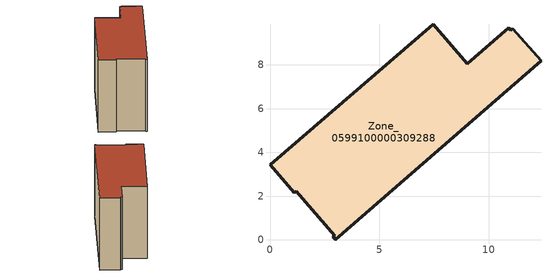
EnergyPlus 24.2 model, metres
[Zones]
Zone_0599100000309288
 floor ground (C_G): 2.95,0.17 1.19,2.21 1.11,2.14 0,3.42 7.46,9.86 9.03,8.06 10.92,9.71 11.02,9.59 11.11,9.67 12.4,8.2 2.98,0 2.88,0.11 z0
 wall outside (C_F): 2.98,0 12.4,8.2 11.11,9.67 11.02,9.59 10.92,9.71 9.03,8.06 7.46,9.86 0,3.42 1.11,2.14 1.19,2.21 2.95,0.17 2.88,0.11 2.98,0 z0:7.24
 roof outside (C_R): 1.19,2.21 2.95,0.17 2.88,0.11 2.98,0 12.4,8.2 11.11,9.67 11.02,9.59 10.92,9.71 9.03,8.06 7.46,9.86 0,3.42 1.11,2.14 z7.24
[BUILDING]
Pand.0599100000309288: North Axis=0; Terrain=City; Loads Convergence Tolerance Value=0.04; Temperature Convergence Tolerance Value=0.4; Solar Distribution=FullExterior; Maximum Number of Warmup Days=25; Minimum Number of Warmup Days=1
[Site:Location]
Rotterdam.The.Hague.AP_ZH_NLD Design_Conditions: Latitude=51.96; Longitude=4.45; Time Zone=1; Elevation=-4.5
[SITE:GROUNDTEMPERATURE:BUILDINGSURFACE]
18, 18, 18, 18, 18, 18, 18, 18, 18, 18, 18, 18
[MATERIAL] Thermal Absorptance=0.9; Solar Absorptance=0.7; Visible Absorptance=0.7
Name | Roughness | Thickness | Conductivity | Density | Specific Heat
G.TI.1946 | MediumSmooth | 0.15 | 1 | 540 | 1210
F.TI.1946 | Rough | 0.3 | 0.857143 | 1920 | 840
R.TI.1946 | MediumRough | 0.2 | 0.1 | 1500 | 1000
[CONSTRUCTION]
C_G: G.TI.1946
C_F: F.TI.1946
C_R: R.TI.1946
[ZONE]
Zone_0599100000309288: Type=1; Multiplier=1; Ceiling Height=Autocalculate; Volume=Autocalculate; Floor Area=autocalculate; Part of Total Floor Area=Yes
[ZONEINFILTRATION:DESIGNFLOWRATE]
Infil_Zone_0599100000309288: Zone or ZoneList or Space or SpaceList=Zone_0599100000309288; Schedule=AlwaysOn; Design Flow Rate Calculation Method=Flow/Area; Flow Rate per Floor Area=0.003; Constant Term Coefficient=1; Temperature Term Coefficient=0; Velocity Term Coefficient=0; Velocity Squared Term Coefficient=0
[HVACTEMPLATE:ZONE:IDEALLOADSAIRSYSTEM]
Zone_0599100000309288: Maximum Heating Supply Air Temperature=50; Minimum Cooling Supply Air Temperature=13; Maximum Heating Supply Air Humidity Ratio=0.0156; Minimum Cooling Supply Air Humidity Ratio=0.0077; Heating Limit=NoLimit; Cooling Limit=NoLimit; Dehumidification Control Type=ConstantSensibleHeatRatio; Cooling Sensible Heat Ratio=0.7; Dehumidification Setpoint=60; Humidification Control Type=None; Humidification Setpoint=30; Outdoor Air Method=None; Outdoor Air Flow Rate per Person=0.00944; Outdoor Air Flow Rate per Zone Floor Area=0; Outdoor Air Flow Rate per Zone=0; Demand Controlled Ventilation Type=None; Outdoor Air Economizer Type=NoEconomizer; Heat Recovery Type=None; Sensible Heat Recovery Effectiveness=0.7; Latent Heat Recovery Effectiveness=0.65
[ZONECONTROL:THERMOSTAT]
ThermostatControl_Zone_0599100000309288: Zone or ZoneList=Zone_0599100000309288; Control Type Schedule=DualSetpointControlType; Control 1=Thermostat_Zone_0599100000309288; Temperature Difference Between Cutout And Setpoint=0
[THERMOSTATSETPOINT:DUALSETPOINT]
Thermostat_Zone_0599100000309288: Heating Setpoint Temperature Schedule=HeatingSetpoint_Zone_0599100000309288; Cooling Setpoint Temperature Schedule=CoolingSetpoint_Zone_0599100000309288
[SCHEDULE:COMPACT]
HeatingSetpoint_Zone_0599100000309288: Through: 12/31, For: AllDays, Until: 24:00, 21
CoolingSetpoint_Zone_0599100000309288: Through: 12/31, For: AllDays, Until: 24:00, 24
DualSetpointControlType: Through: 12/31, For: AllDays, Until: 24:00, 4
AlwaysOn: Through: 12/31, For: AllDays, Until: 24:00, 1
